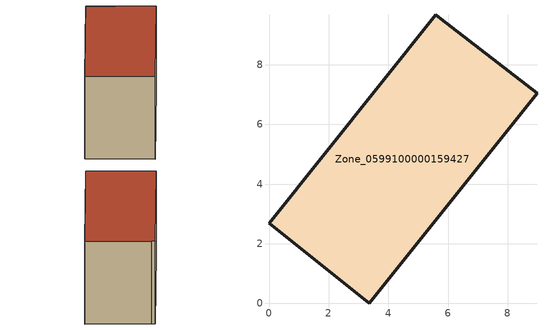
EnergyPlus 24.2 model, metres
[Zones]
Zone_0599100000159427
 floor ground (C_G): 5.59,9.68 5.76,9.54 8.98,7.04 3.37,0 0,2.68 z0.52
 wall outside (C_F): 3.37,0 8.98,7.04 5.76,9.54 5.59,9.68 0,2.68 3.37,0 z0.52:6.22
 roof outside (C_R): 5.76,9.54 5.59,9.68 0,2.68 3.37,0 8.98,7.04 z6.22
[BUILDING]
Pand.0599100000159427: North Axis=0; Terrain=City; Loads Convergence Tolerance Value=0.04; Temperature Convergence Tolerance Value=0.4; Solar Distribution=FullExterior; Maximum Number of Warmup Days=25; Minimum Number of Warmup Days=1
[Site:Location]
Rotterdam.The.Hague.AP_ZH_NLD Design_Conditions: Latitude=51.96; Longitude=4.45; Time Zone=1; Elevation=-4.5
[SITE:GROUNDTEMPERATURE:BUILDINGSURFACE]
18, 18, 18, 18, 18, 18, 18, 18, 18, 18, 18, 18
[MATERIAL] Thermal Absorptance=0.9; Solar Absorptance=0.7; Visible Absorptance=0.7
Name | Roughness | Thickness | Conductivity | Density | Specific Heat
G.TI.1946-1964 | MediumSmooth | 0.15 | 1 | 540 | 1210
F.TI.1946-1964 | Rough | 0.3 | 0.857143 | 1920 | 840
R.TI.1946-1964 | MediumRough | 0.2 | 0.277778 | 1500 | 1000
[CONSTRUCTION]
C_G: G.TI.1946-1964
C_F: F.TI.1946-1964
C_R: R.TI.1946-1964
[ZONE]
Zone_0599100000159427: Type=1; Multiplier=1; Ceiling Height=Autocalculate; Volume=Autocalculate; Floor Area=autocalculate; Part of Total Floor Area=Yes
[ZONEINFILTRATION:DESIGNFLOWRATE]
Infil_Zone_0599100000159427: Zone or ZoneList or Space or SpaceList=Zone_0599100000159427; Schedule=AlwaysOn; Design Flow Rate Calculation Method=Flow/Area; Flow Rate per Floor Area=0.003; Constant Term Coefficient=1; Temperature Term Coefficient=0; Velocity Term Coefficient=0; Velocity Squared Term Coefficient=0
[HVACTEMPLATE:ZONE:IDEALLOADSAIRSYSTEM]
Zone_0599100000159427: Maximum Heating Supply Air Temperature=50; Minimum Cooling Supply Air Temperature=13; Maximum Heating Supply Air Humidity Ratio=0.0156; Minimum Cooling Supply Air Humidity Ratio=0.0077; Heating Limit=NoLimit; Cooling Limit=NoLimit; Dehumidification Control Type=ConstantSensibleHeatRatio; Cooling Sensible Heat Ratio=0.7; Dehumidification Setpoint=60; Humidification Control Type=None; Humidification Setpoint=30; Outdoor Air Method=None; Outdoor Air Flow Rate per Person=0.00944; Outdoor Air Flow Rate per Zone Floor Area=0; Outdoor Air Flow Rate per Zone=0; Demand Controlled Ventilation Type=None; Outdoor Air Economizer Type=NoEconomizer; Heat Recovery Type=None; Sensible Heat Recovery Effectiveness=0.7; Latent Heat Recovery Effectiveness=0.65
[ZONECONTROL:THERMOSTAT]
ThermostatControl_Zone_0599100000159427: Zone or ZoneList=Zone_0599100000159427; Control Type Schedule=DualSetpointControlType; Control 1=Thermostat_Zone_0599100000159427; Temperature Difference Between Cutout And Setpoint=0
[THERMOSTATSETPOINT:DUALSETPOINT]
Thermostat_Zone_0599100000159427: Heating Setpoint Temperature Schedule=HeatingSetpoint_Zone_0599100000159427; Cooling Setpoint Temperature Schedule=CoolingSetpoint_Zone_0599100000159427
[SCHEDULE:COMPACT]
HeatingSetpoint_Zone_0599100000159427: Through: 12/31, For: AllDays, Until: 24:00, 21
CoolingSetpoint_Zone_0599100000159427: Through: 12/31, For: AllDays, Until: 24:00, 24
DualSetpointControlType: Through: 12/31, For: AllDays, Until: 24:00, 4
AlwaysOn: Through: 12/31, For: AllDays, Until: 24:00, 1
